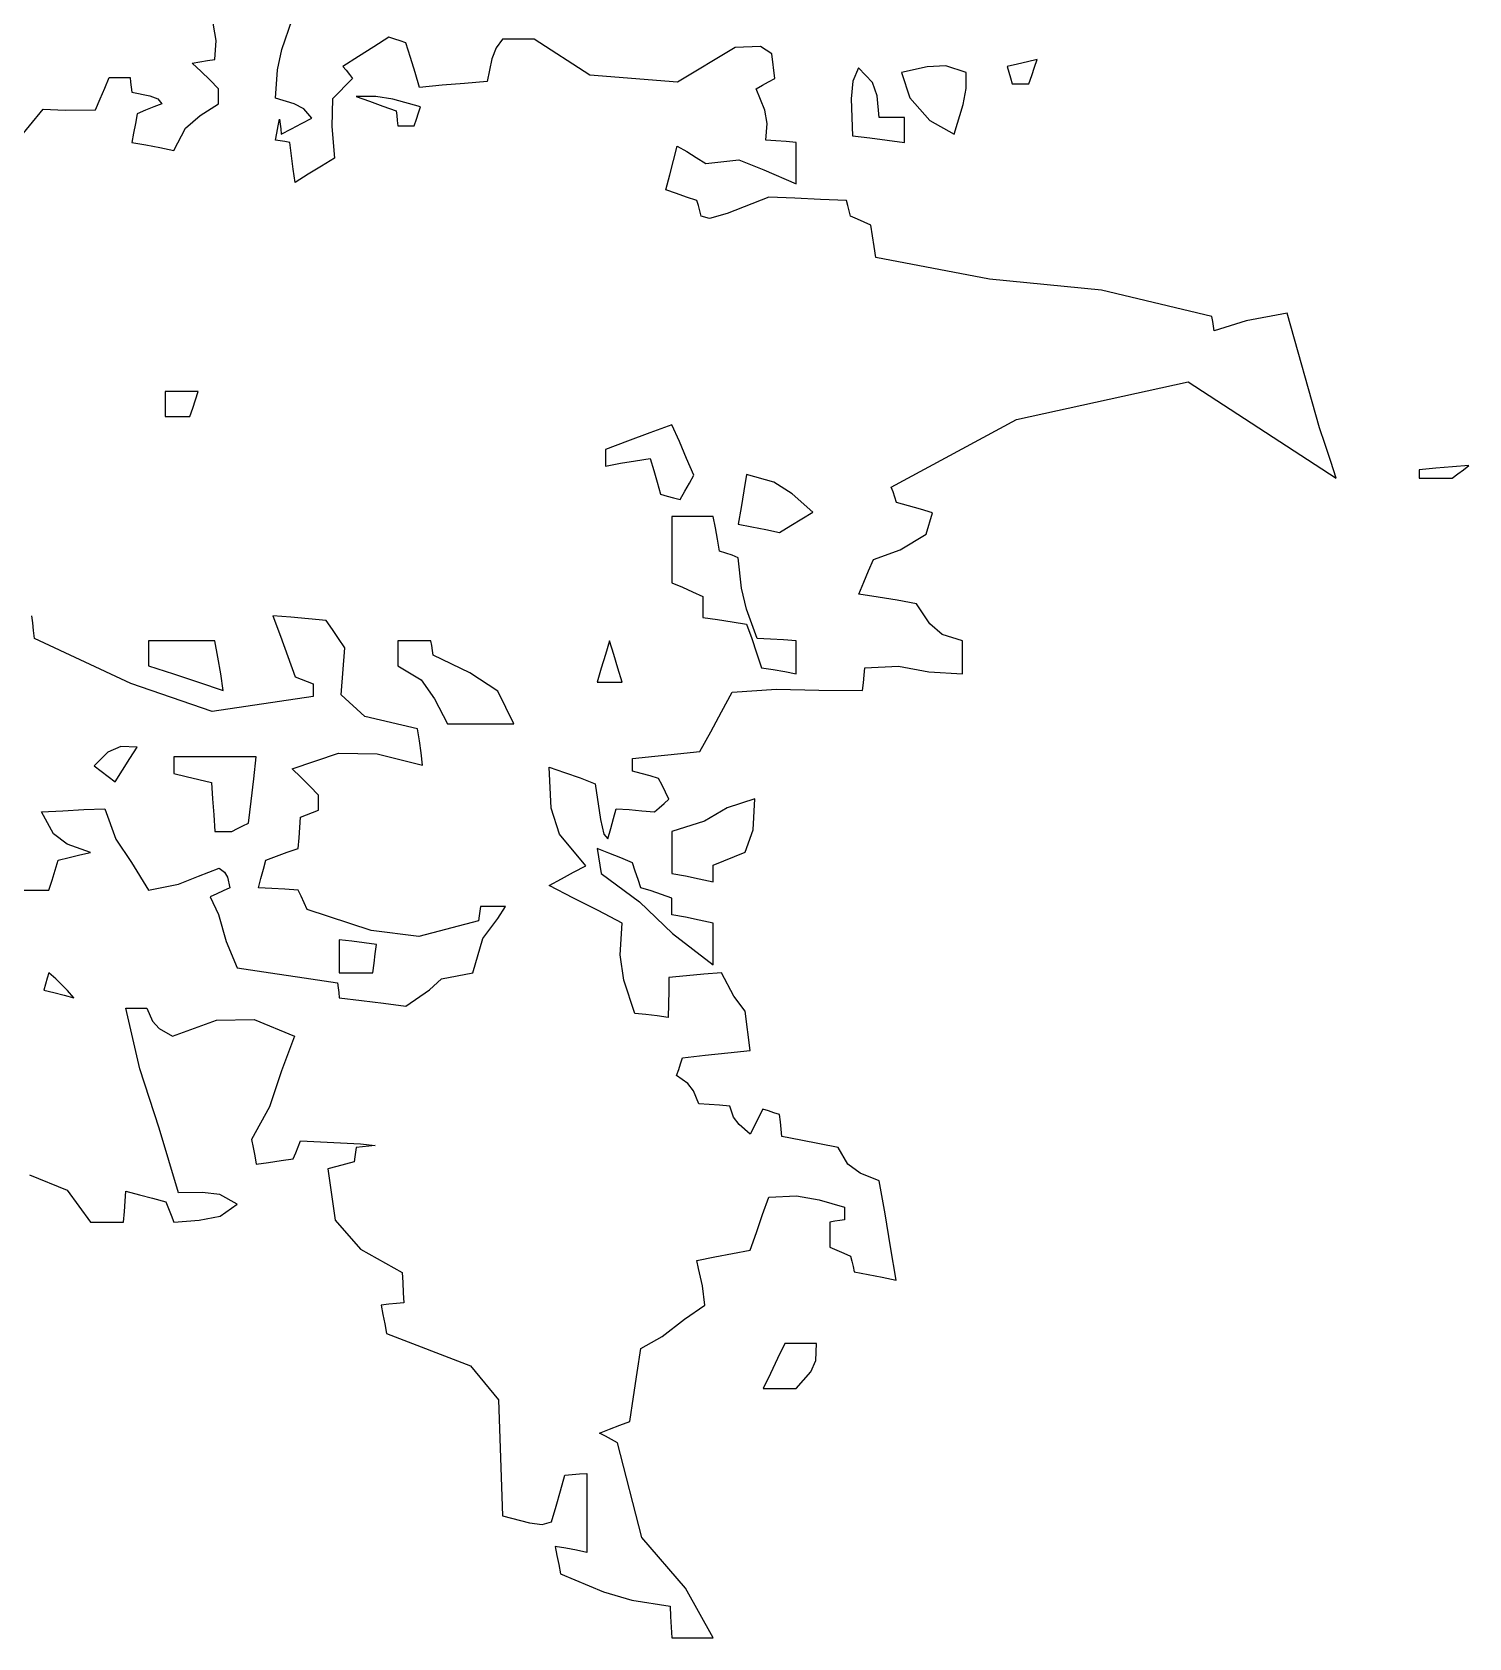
# Model space of a CAD drawing. Header units: millimetres. Extents: x 2622 to 2811, y 687 to 801.
# Drawn here: x 2748.033 to 2749.234, y 772.491 to 773.834 of the extents above; entities that cross this region are included whole.
import ezdxf

# ---------------------------------------------------------------- set-up
doc = ezdxf.new("R2010")
doc.units = ezdxf.units.MM
doc.layers.add('CHIOMA', color=94, linetype='Continuous')

msp = doc.modelspace()

# ---------------------------------------------------------------- linework, layer by layer
at = {"layer": 'CHIOMA', "linetype": 'Continuous'}
for p, q in [((2748.187, 773.8266), (2748.1835, 773.8477)), ((2748.2419, 773.8193), (2748.2505, 773.8444)), ((2748.3315, 773.8294), (2748.3188, 773.8214)), ((2748.3363, 773.8279), (2748.3315, 773.8294)), ((2748.186, 773.8109), (2748.187, 773.8266)), ((2748.2383, 773.8022), (2748.2419, 773.8193)), ((2748.3188, 773.8214), (2748.3059, 773.8133)), ((2748.3409, 773.8264), (2748.3363, 773.8279)), ((2748.3455, 773.8249), (2748.3409, 773.8264)), ((2748.3494, 773.8124), (2748.3455, 773.8249)), ((2748.421, 773.8206), (2748.4176, 773.8114)), ((2748.4265, 773.8279), (2748.421, 773.8206)), ((2748.4354, 773.8279), (2748.4265, 773.8279)), ((2748.4443, 773.8279), (2748.4354, 773.8279)), ((2748.453, 773.8279), (2748.4443, 773.8279)), ((2748.4994, 773.7978), (2748.453, 773.8279)), ((2748.621, 773.8209), (2748.5728, 773.792)), ((2748.6422, 773.8216), (2748.621, 773.8209)), ((2748.6517, 773.8155), (2748.6422, 773.8216)), ((2748.654, 773.7949), (2748.6517, 773.8155)), ((2748.167, 773.8079), (2748.1734, 773.8089)), ((2748.1744, 773.8009), (2748.167, 773.8079)), ((2748.1734, 773.8089), (2748.1798, 773.8099)), ((2748.1798, 773.8099), (2748.186, 773.8109)), ((2748.2365, 773.7784), (2748.2383, 773.8022)), ((2748.3059, 773.8133), (2748.293, 773.8049)), ((2748.293, 773.8049), (2748.2958, 773.8018)), ((2748.2958, 773.8018), (2748.2984, 773.7984)), ((2748.3533, 773.7999), (2748.3494, 773.8124)), ((2748.4176, 773.8114), (2748.4135, 773.7924)), ((2748.724, 773.8039), (2748.7194, 773.7928)), ((2748.7357, 773.7917), (2748.724, 773.8039)), ((2748.7814, 773.8047), (2748.76, 773.7999)), ((2748.7972, 773.8055), (2748.7814, 773.8047)), ((2748.814, 773.7999), (2748.7972, 773.8055)), ((2748.8569, 773.8069), (2748.8485, 773.8049)), ((2748.8485, 773.8049), (2748.8499, 773.8003)), ((2748.8653, 773.8089), (2748.8569, 773.8069)), ((2748.8735, 773.8109), (2748.8653, 773.8089)), ((2748.8689, 773.7974), (2748.8713, 773.8043)), ((2748.8713, 773.8043), (2748.8735, 773.8109)), ((2748.0938, 773.7869), (2748.0975, 773.7959)), ((2748.0975, 773.7959), (2748.1034, 773.7959)), ((2748.1034, 773.7959), (2748.1093, 773.7959)), ((2748.1093, 773.7959), (2748.115, 773.7959)), ((2748.115, 773.7959), (2748.1155, 773.7919)), ((2748.1155, 773.7919), (2748.116, 773.7878)), ((2748.1818, 773.7938), (2748.1744, 773.8009)), ((2748.189, 773.7864), (2748.1818, 773.7938)), ((2748.301, 773.7949), (2748.2842, 773.7781)), ((2748.2984, 773.7984), (2748.301, 773.7949)), ((2748.357, 773.7874), (2748.3533, 773.7999)), ((2748.3759, 773.7893), (2748.357, 773.7874)), ((2748.3948, 773.7909), (2748.3759, 773.7893)), ((2748.4135, 773.7924), (2748.3948, 773.7909)), ((2748.5728, 773.792), (2748.4994, 773.7978)), ((2748.6385, 773.7864), (2748.6438, 773.7894)), ((2748.6438, 773.7894), (2748.6489, 773.7923)), ((2748.6489, 773.7923), (2748.654, 773.7949)), ((2748.7194, 773.7928), (2748.7181, 773.778)), ((2748.7397, 773.7806), (2748.7357, 773.7917)), ((2748.76, 773.7999), (2748.7669, 773.7788)), ((2748.8142, 773.7867), (2748.814, 773.7999)), ((2748.8499, 773.8003), (2748.8513, 773.7954)), ((2748.8513, 773.7954), (2748.8525, 773.7904)), ((2748.8525, 773.7904), (2748.8573, 773.7904)), ((2748.8573, 773.7904), (2748.8619, 773.7904)), ((2748.8619, 773.7904), (2748.8665, 773.7904)), ((2748.8665, 773.7904), (2748.8689, 773.7974)), ((2748.086, 773.7689), (2748.0899, 773.7779)), ((2748.0899, 773.7779), (2748.0938, 773.7869)), ((2748.116, 773.7878), (2748.1165, 773.7834)), ((2748.1165, 773.7834), (2748.1317, 773.7804)), ((2748.1317, 773.7804), (2748.1382, 773.7779)), ((2748.1382, 773.7779), (2748.1415, 773.7739)), ((2748.189, 773.7824), (2748.189, 773.7864)), ((2748.189, 773.7783), (2748.189, 773.7824)), ((2748.189, 773.7739), (2748.189, 773.7783)), ((2748.2522, 773.7738), (2748.2365, 773.7784)), ((2748.2842, 773.7781), (2748.2837, 773.7549)), ((2748.304, 773.7799), (2748.3153, 773.7759)), ((2748.3206, 773.7799), (2748.304, 773.7799)), ((2748.3153, 773.7759), (2748.3264, 773.7719)), ((2748.3346, 773.7777), (2748.3206, 773.7799)), ((2748.358, 773.7714), (2748.3346, 773.7777)), ((2748.6457, 773.7685), (2748.6385, 773.7864)), ((2748.7181, 773.778), (2748.719, 773.7469)), ((2748.7415, 773.7624), (2748.7397, 773.7806)), ((2748.7669, 773.7788), (2748.7837, 773.7599)), ((2748.8117, 773.7733), (2748.8142, 773.7867)), ((2748.0195, 773.7414), (2748.0425, 773.7692)), ((2748.0425, 773.7692), (2748.0609, 773.7684)), ((2748.0609, 773.7684), (2748.086, 773.7689)), ((2748.121, 773.7654), (2748.1195, 773.7574)), ((2748.1279, 773.7684), (2748.121, 773.7654)), ((2748.1348, 773.7713), (2748.1279, 773.7684)), ((2748.1415, 773.7739), (2748.1348, 773.7713)), ((2748.1614, 773.7535), (2748.1737, 773.764)), ((2748.1737, 773.764), (2748.189, 773.7739)), ((2748.2602, 773.7695), (2748.2522, 773.7738)), ((2748.2585, 773.7574), (2748.267, 773.7619)), ((2748.267, 773.7619), (2748.2602, 773.7695)), ((2748.3264, 773.7719), (2748.3375, 773.7679)), ((2748.3375, 773.7679), (2748.338, 773.7639)), ((2748.338, 773.7639), (2748.3385, 773.7598)), ((2748.3544, 773.7609), (2748.3563, 773.7663)), ((2748.3563, 773.7663), (2748.358, 773.7714)), ((2748.6478, 773.7573), (2748.6457, 773.7685)), ((2748.7485, 773.7624), (2748.7415, 773.7624)), ((2748.7555, 773.7624), (2748.7485, 773.7624)), ((2748.7625, 773.7624), (2748.7555, 773.7624)), ((2748.7625, 773.7554), (2748.7625, 773.7624)), ((2748.804, 773.7484), (2748.8117, 773.7733)), ((2748.118, 773.7494), (2748.1165, 773.7414)), ((2748.1195, 773.7574), (2748.118, 773.7494)), ((2748.1515, 773.7349), (2748.1614, 773.7535)), ((2748.2365, 773.7434), (2748.2378, 773.7494)), ((2748.2378, 773.7494), (2748.2389, 773.7553)), ((2748.2389, 773.7553), (2748.24, 773.7609)), ((2748.24, 773.7609), (2748.2405, 773.7569)), ((2748.2405, 773.7569), (2748.241, 773.7528)), ((2748.241, 773.7528), (2748.2415, 773.7484)), ((2748.2415, 773.7484), (2748.25, 773.7529)), ((2748.25, 773.7529), (2748.2585, 773.7574)), ((2748.2837, 773.7549), (2748.286, 773.7284)), ((2748.3385, 773.7598), (2748.339, 773.7554)), ((2748.339, 773.7554), (2748.3435, 773.7554)), ((2748.3435, 773.7554), (2748.348, 773.7554)), ((2748.348, 773.7554), (2748.3525, 773.7554)), ((2748.3525, 773.7554), (2748.3544, 773.7609)), ((2748.6465, 773.7434), (2748.6478, 773.7573)), ((2748.7625, 773.7484), (2748.7625, 773.7554)), ((2748.7625, 773.7414), (2748.7625, 773.7484)), ((2748.7837, 773.7599), (2748.804, 773.7484)), ((2748.1165, 773.7414), (2748.1283, 773.7394)), ((2748.1283, 773.7394), (2748.1399, 773.7373)), ((2748.1399, 773.7373), (2748.1515, 773.7349)), ((2748.2405, 773.7429), (2748.2365, 773.7434)), ((2748.2445, 773.7423), (2748.2405, 773.7429)), ((2748.2485, 773.7414), (2748.2445, 773.7423)), ((2748.25, 773.7304), (2748.2485, 773.7414)), ((2748.5694, 773.7264), (2748.5725, 773.7384)), ((2748.5725, 773.7384), (2748.5805, 773.7338)), ((2748.655, 773.7429), (2748.6465, 773.7434)), ((2748.6635, 773.7423), (2748.655, 773.7429)), ((2748.672, 773.7414), (2748.6635, 773.7423)), ((2748.672, 773.7299), (2748.672, 773.7414)), ((2748.719, 773.7469), (2748.7335, 773.7453)), ((2748.7335, 773.7453), (2748.748, 773.7434)), ((2748.748, 773.7434), (2748.7625, 773.7414)), ((2748.2515, 773.7193), (2748.25, 773.7304)), ((2748.275, 773.7218), (2748.264, 773.7149)), ((2748.286, 773.7284), (2748.275, 773.7218)), ((2748.5663, 773.7143), (2748.5694, 773.7264)), ((2748.5805, 773.7338), (2748.5885, 773.7289)), ((2748.5885, 773.7289), (2748.5965, 773.7239)), ((2748.5965, 773.7239), (2748.6241, 773.7269)), ((2748.6241, 773.7269), (2748.6449, 773.7185)), ((2748.672, 773.7184), (2748.672, 773.7299)), ((2748.253, 773.7079), (2748.2515, 773.7193)), ((2748.264, 773.7149), (2748.253, 773.7079)), ((2748.563, 773.7019), (2748.5663, 773.7143)), ((2748.6449, 773.7185), (2748.672, 773.7069)), ((2748.672, 773.7069), (2748.672, 773.7184)), ((2748.5718, 773.6989), (2748.563, 773.7019)), ((2748.5804, 773.6959), (2748.5718, 773.6989)), ((2748.589, 773.6929), (2748.5804, 773.6959)), ((2748.649, 773.6959), (2748.6142, 773.682)), ((2748.6708, 773.6949), (2748.649, 773.6959)), ((2748.6924, 773.6939), (2748.6708, 773.6949)), ((2748.5903, 773.6888), (2748.589, 773.6929)), ((2748.5914, 773.6844), (2748.5903, 773.6888)), ((2748.5925, 773.6799), (2748.5914, 773.6844)), ((2748.6142, 773.682), (2748.5995, 773.6778)), ((2748.714, 773.6929), (2748.6924, 773.6939)), ((2748.7153, 773.6888), (2748.714, 773.6929)), ((2748.7164, 773.6844), (2748.7153, 773.6888)), ((2748.7175, 773.6799), (2748.7164, 773.6844)), ((2748.5995, 773.6778), (2748.5925, 773.6799)), ((2748.7233, 773.6774), (2748.7175, 773.6799)), ((2748.7289, 773.6749), (2748.7233, 773.6774)), ((2748.7345, 773.6724), (2748.7289, 773.6749)), ((2748.7359, 773.6634), (2748.7345, 773.6724)), ((2748.7373, 773.6544), (2748.7359, 773.6634)), ((2748.7385, 773.6454), (2748.7373, 773.6544)), ((2748.8336, 773.6273), (2748.7385, 773.6454)), ((2748.9273, 773.618), (2748.8336, 773.6273)), ((2749.0195, 773.5959), (2748.9273, 773.618)), ((2749.0203, 773.5919), (2749.0195, 773.5959)), ((2749.0209, 773.5879), (2749.0203, 773.5919)), ((2749.0215, 773.5839), (2749.0209, 773.5879)), ((2749.0483, 773.5924), (2749.0215, 773.5839)), ((2749.0826, 773.5988), (2749.0483, 773.5924)), ((2749.1095, 773.5029), (2749.0826, 773.5988)), ((2748.1445, 773.5334), (2748.1445, 773.5264)), ((2748.1538, 773.5334), (2748.1445, 773.5334)), ((2748.1629, 773.5334), (2748.1538, 773.5334)), ((2748.172, 773.5334), (2748.1629, 773.5334)), ((2748.1698, 773.5264), (2748.172, 773.5334)), ((2748.8561, 773.5098), (2748.9998, 773.5415)), ((2748.9998, 773.5415), (2749.1235, 773.4609)), ((2748.1445, 773.5264), (2748.1445, 773.5194)), ((2748.1674, 773.5194), (2748.1698, 773.5264)), ((2748.1445, 773.5194), (2748.1445, 773.5124)), ((2748.1445, 773.5124), (2748.1514, 773.5124)), ((2748.1514, 773.5124), (2748.1583, 773.5124)), ((2748.1583, 773.5124), (2748.165, 773.5124)), ((2748.165, 773.5124), (2748.1674, 773.5194)), ((2748.7515, 773.4534), (2748.8561, 773.5098)), ((2748.5495, 773.4988), (2748.531, 773.4919)), ((2748.568, 773.5054), (2748.5495, 773.4988)), ((2748.5743, 773.4914), (2748.568, 773.5054)), ((2749.1143, 773.4889), (2749.1095, 773.5029)), ((2748.531, 773.4919), (2748.5125, 773.4849)), ((2748.5125, 773.4849), (2748.5125, 773.4804)), ((2748.5125, 773.4804), (2748.5125, 773.4758)), ((2748.5804, 773.4774), (2748.5743, 773.4914)), ((2749.1189, 773.4749), (2749.1143, 773.4889)), ((2748.5125, 773.4758), (2748.5125, 773.4709)), ((2748.5125, 773.4709), (2748.525, 773.4733)), ((2748.525, 773.4733), (2748.5375, 773.4754)), ((2748.5375, 773.4754), (2748.55, 773.4774)), ((2748.55, 773.4774), (2748.5529, 773.4674)), ((2748.5529, 773.4674), (2748.5558, 773.4574)), ((2748.5865, 773.4634), (2748.5804, 773.4774)), ((2749.1235, 773.4609), (2749.1189, 773.4749)), ((2749.2069, 773.4693), (2749.193, 773.4679)), ((2749.193, 773.4679), (2749.193, 773.4658)), ((2749.2208, 773.4704), (2749.2069, 773.4693)), ((2749.2345, 773.4714), (2749.2208, 773.4704)), ((2749.2253, 773.4644), (2749.2299, 773.4679)), ((2749.2299, 773.4679), (2749.2345, 773.4714)), ((2748.5558, 773.4574), (2748.5585, 773.4474)), ((2748.5789, 773.4499), (2748.5828, 773.4568)), ((2748.5828, 773.4568), (2748.5865, 773.4634)), ((2748.6305, 773.4639), (2748.6283, 773.4503)), ((2748.6533, 773.4575), (2748.6305, 773.4639)), ((2748.6685, 773.4478), (2748.6533, 773.4575)), ((2748.753, 773.4493), (2748.7515, 773.4534)), ((2749.193, 773.4658), (2749.193, 773.4634)), ((2749.193, 773.4634), (2749.193, 773.4609)), ((2749.193, 773.4609), (2749.2023, 773.4609)), ((2749.2023, 773.4609), (2749.2114, 773.4609)), ((2749.2114, 773.4609), (2749.2205, 773.4609)), ((2749.2205, 773.4609), (2749.2253, 773.4644)), ((2748.5585, 773.4474), (2748.564, 773.4459)), ((2748.564, 773.4459), (2748.5695, 773.4444)), ((2748.5695, 773.4444), (2748.575, 773.4429)), ((2748.575, 773.4429), (2748.5789, 773.4499)), ((2748.6283, 773.4503), (2748.6259, 773.4364)), ((2748.686, 773.4324), (2748.6685, 773.4478)), ((2748.7545, 773.4449), (2748.753, 773.4493)), ((2748.756, 773.4404), (2748.7545, 773.4449)), ((2748.766, 773.4378), (2748.756, 773.4404)), ((2748.568, 773.4289), (2748.568, 773.4104)), ((2748.5795, 773.4289), (2748.568, 773.4289)), ((2748.591, 773.4289), (2748.5795, 773.4289)), ((2748.6025, 773.4289), (2748.591, 773.4289)), ((2748.6044, 773.4194), (2748.6025, 773.4289)), ((2748.6259, 773.4364), (2748.6235, 773.4224)), ((2748.6674, 773.4213), (2748.6768, 773.4269)), ((2748.6768, 773.4269), (2748.686, 773.4324)), ((2748.776, 773.4349), (2748.766, 773.4378)), ((2748.786, 773.4319), (2748.776, 773.4349)), ((2748.7806, 773.4141), (2748.786, 773.4319)), ((2748.6063, 773.4098), (2748.6044, 773.4194)), ((2748.6235, 773.4224), (2748.635, 773.4203)), ((2748.635, 773.4203), (2748.6465, 773.4179)), ((2748.6465, 773.4179), (2748.658, 773.4154)), ((2748.658, 773.4154), (2748.6674, 773.4213)), ((2748.7588, 773.401), (2748.7806, 773.4141)), ((2748.568, 773.4104), (2748.568, 773.3919)), ((2748.608, 773.3999), (2748.6063, 773.4098)), ((2748.6133, 773.3983), (2748.608, 773.3999)), ((2748.7365, 773.3929), (2748.7588, 773.401)), ((2748.568, 773.3919), (2748.568, 773.3734)), ((2748.6184, 773.3964), (2748.6133, 773.3983)), ((2748.6235, 773.3944), (2748.6184, 773.3964)), ((2748.6264, 773.3689), (2748.6235, 773.3944)), ((2748.7325, 773.3834), (2748.7365, 773.3929)), ((2748.568, 773.3734), (2748.5768, 773.3698)), ((2748.7245, 773.3639), (2748.7285, 773.3738)), ((2748.7285, 773.3738), (2748.7325, 773.3834)), ((2748.5768, 773.3698), (2748.5854, 773.3659)), ((2748.5854, 773.3659), (2748.594, 773.3619)), ((2748.594, 773.3619), (2748.594, 773.3563)), ((2748.6305, 773.3514), (2748.6264, 773.3689)), ((2748.7405, 773.3614), (2748.7245, 773.3639)), ((2748.7565, 773.3588), (2748.7405, 773.3614)), ((2748.7725, 773.3559), (2748.7565, 773.3588)), ((2748.0338, 773.3398), (2748.033, 773.3459)), ((2748.2345, 773.3459), (2748.2408, 773.3289)), ((2748.2494, 773.3448), (2748.2345, 773.3459)), ((2748.594, 773.3563), (2748.594, 773.3504)), ((2748.594, 773.3504), (2748.594, 773.3444)), ((2748.6395, 773.3269), (2748.6305, 773.3514)), ((2748.7838, 773.3392), (2748.7725, 773.3559)), ((2748.0344, 773.3334), (2748.0338, 773.3398)), ((2748.035, 773.3269), (2748.0344, 773.3334)), ((2748.2643, 773.3434), (2748.2494, 773.3448)), ((2748.279, 773.3419), (2748.2643, 773.3434)), ((2748.2843, 773.3344), (2748.279, 773.3419)), ((2748.2894, 773.3268), (2748.2843, 773.3344)), ((2748.594, 773.3444), (2748.6063, 773.3428)), ((2748.6063, 773.3428), (2748.6184, 773.3409)), ((2748.6184, 773.3409), (2748.6305, 773.3389)), ((2748.6305, 773.3389), (2748.6348, 773.3269)), ((2748.794, 773.3303), (2748.7838, 773.3392)), ((2748.1158, 773.2892), (2748.035, 773.3269)), ((2748.1305, 773.3249), (2748.1305, 773.3179)), ((2748.149, 773.3249), (2748.1305, 773.3249)), ((2748.1675, 773.3249), (2748.149, 773.3249)), ((2748.186, 773.3249), (2748.1675, 773.3249)), ((2748.1884, 773.3113), (2748.186, 773.3249)), ((2748.2408, 773.3289), (2748.2469, 773.3119)), ((2748.2945, 773.3189), (2748.2894, 773.3268)), ((2748.2916, 773.2797), (2748.2945, 773.3189)), ((2748.339, 773.3249), (2748.339, 773.3179)), ((2748.3483, 773.3249), (2748.339, 773.3249)), ((2748.3574, 773.3249), (2748.3483, 773.3249)), ((2748.3665, 773.3249), (2748.3574, 773.3249)), ((2748.3673, 773.3209), (2748.3665, 773.3249)), ((2748.3679, 773.3169), (2748.3673, 773.3209)), ((2748.516, 773.3249), (2748.5125, 773.3134)), ((2748.5195, 773.3134), (2748.516, 773.3249)), ((2748.6348, 773.3269), (2748.6389, 773.3148)), ((2748.6504, 773.3264), (2748.6395, 773.3269)), ((2748.6613, 773.3258), (2748.6504, 773.3264)), ((2748.672, 773.3249), (2748.6613, 773.3258)), ((2748.672, 773.3159), (2748.672, 773.3249)), ((2748.811, 773.3249), (2748.794, 773.3303)), ((2748.811, 773.3159), (2748.811, 773.3249)), ((2748.1305, 773.3179), (2748.1305, 773.3109)), ((2748.1305, 773.3109), (2748.1305, 773.3039)), ((2748.1908, 773.2974), (2748.1884, 773.3113)), ((2748.2469, 773.3119), (2748.253, 773.2949)), ((2748.339, 773.3179), (2748.339, 773.3109)), ((2748.339, 773.3109), (2748.339, 773.3039)), ((2748.3685, 773.3129), (2748.3679, 773.3169)), ((2748.3992, 773.2981), (2748.3685, 773.3129)), ((2748.5125, 773.3134), (2748.509, 773.3019)), ((2748.523, 773.3019), (2748.5195, 773.3134)), ((2748.6389, 773.3148), (2748.643, 773.3024)), ((2748.672, 773.3068), (2748.672, 773.3159)), ((2748.672, 773.2974), (2748.672, 773.3068)), ((2748.811, 773.3068), (2748.811, 773.3159)), ((2748.811, 773.2974), (2748.811, 773.3068)), ((2748.1305, 773.3039), (2748.1514, 773.2973)), ((2748.1514, 773.2973), (2748.1723, 773.2904)), ((2748.193, 773.2834), (2748.1908, 773.2974)), ((2748.253, 773.2949), (2748.258, 773.2929)), ((2748.258, 773.2929), (2748.263, 773.2909)), ((2748.339, 773.3039), (2748.3584, 773.2923)), ((2748.3584, 773.2923), (2748.3697, 773.2763)), ((2748.4226, 773.2829), (2748.3992, 773.2981)), ((2748.509, 773.3019), (2748.5055, 773.2904)), ((2748.5265, 773.2904), (2748.523, 773.3019)), ((2748.643, 773.3024), (2748.6528, 773.3009)), ((2748.6528, 773.3009), (2748.6624, 773.2993)), ((2748.6624, 773.2993), (2748.672, 773.2974)), ((2748.7283, 773.2899), (2748.7289, 773.2963)), ((2748.7289, 773.2963), (2748.7295, 773.3024)), ((2748.7295, 773.3024), (2748.7575, 773.3038)), ((2748.7575, 773.3038), (2748.7829, 773.299)), ((2748.7829, 773.299), (2748.811, 773.2974)), ((2748.1838, 773.2658), (2748.1158, 773.2892)), ((2748.1723, 773.2904), (2748.193, 773.2834)), ((2748.268, 773.2784), (2748.1838, 773.2658)), ((2748.263, 773.2909), (2748.268, 773.2889)), ((2748.268, 773.2889), (2748.268, 773.2854)), ((2748.268, 773.2854), (2748.268, 773.2819)), ((2748.268, 773.2819), (2748.268, 773.2784)), ((2748.3113, 773.2616), (2748.2916, 773.2797)), ((2748.436, 773.2554), (2748.4226, 773.2829)), ((2748.5055, 773.2904), (2748.5125, 773.2904)), ((2748.5125, 773.2904), (2748.5195, 773.2904)), ((2748.5195, 773.2904), (2748.5265, 773.2904)), ((2748.6095, 773.2654), (2748.6185, 773.2819)), ((2748.6185, 773.2819), (2748.6556, 773.2844)), ((2748.6556, 773.2844), (2748.691, 773.2836)), ((2748.691, 773.2836), (2748.7275, 773.2834)), ((2748.7275, 773.2834), (2748.7283, 773.2899)), ((2748.3697, 773.2763), (2748.3805, 773.2554)), ((2748.6005, 773.2489), (2748.6095, 773.2654)), ((2748.3555, 773.2514), (2748.3113, 773.2616)), ((2748.3569, 773.2414), (2748.3555, 773.2514)), ((2748.3805, 773.2554), (2748.399, 773.2554)), ((2748.399, 773.2554), (2748.4175, 773.2554)), ((2748.4175, 773.2554), (2748.436, 773.2554)), ((2748.3583, 773.2313), (2748.3569, 773.2414)), ((2748.5915, 773.2324), (2748.6005, 773.2489)), ((2748.0964, 773.2318), (2748.085, 773.2204)), ((2748.1072, 773.2365), (2748.0964, 773.2318)), ((2748.121, 773.2359), (2748.1072, 773.2365)), ((2748.1088, 773.2168), (2748.1149, 773.2264)), ((2748.1149, 773.2264), (2748.121, 773.2359)), ((2748.1745, 773.2279), (2748.1515, 773.2279)), ((2748.1515, 773.2279), (2748.1515, 773.2234)), ((2748.1975, 773.2279), (2748.1745, 773.2279)), ((2748.2205, 773.2279), (2748.1975, 773.2279)), ((2748.2184, 773.2094), (2748.2205, 773.2279)), ((2748.2505, 773.2179), (2748.2892, 773.231)), ((2748.2892, 773.231), (2748.3217, 773.2305)), ((2748.3217, 773.2305), (2748.3595, 773.2209)), ((2748.3595, 773.2209), (2748.3583, 773.2313)), ((2748.535, 773.2264), (2748.5539, 773.2284)), ((2748.535, 773.2229), (2748.535, 773.2264)), ((2748.5539, 773.2284), (2748.5728, 773.2304)), ((2748.5728, 773.2304), (2748.5915, 773.2324)), ((2748.085, 773.2204), (2748.0909, 773.2159)), ((2748.0909, 773.2159), (2748.0968, 773.2114)), ((2748.0968, 773.2114), (2748.1025, 773.2069)), ((2748.1025, 773.2069), (2748.1088, 773.2168)), ((2748.1515, 773.2234), (2748.1515, 773.2188)), ((2748.1515, 773.2188), (2748.1515, 773.2139)), ((2748.1515, 773.2139), (2748.162, 773.2114)), ((2748.162, 773.2114), (2748.1725, 773.2089)), ((2748.2579, 773.2108), (2748.2505, 773.2179)), ((2748.4655, 773.2194), (2748.4784, 773.2149)), ((2748.4672, 773.185), (2748.4655, 773.2194)), ((2748.4784, 773.2149), (2748.4913, 773.2103)), ((2748.535, 773.2194), (2748.535, 773.2229)), ((2748.535, 773.2159), (2748.535, 773.2194)), ((2748.5424, 773.2139), (2748.535, 773.2159)), ((2748.5498, 773.2119), (2748.5424, 773.2139)), ((2748.557, 773.2099), (2748.5498, 773.2119)), ((2748.1725, 773.2089), (2748.183, 773.2064)), ((2748.183, 773.2064), (2748.184, 773.1929)), ((2748.2163, 773.1909), (2748.2184, 773.2094)), ((2748.2653, 773.2034), (2748.2579, 773.2108)), ((2748.2725, 773.1959), (2748.2653, 773.2034)), ((2748.4913, 773.2103), (2748.504, 773.2054)), ((2748.504, 773.2054), (2748.5083, 773.1754)), ((2748.5599, 773.2043), (2748.557, 773.2099)), ((2748.5628, 773.1984), (2748.5599, 773.2043)), ((2748.5655, 773.1924), (2748.5628, 773.1984)), ((2748.0764, 773.1838), (2748.094, 773.1844)), ((2748.094, 773.1844), (2748.1032, 773.159)), ((2748.184, 773.1929), (2748.185, 773.1793)), ((2748.214, 773.1724), (2748.2163, 773.1909)), ((2748.2725, 773.1919), (2748.2725, 773.1959)), ((2748.2725, 773.1878), (2748.2725, 773.1919)), ((2748.2725, 773.1834), (2748.2725, 773.1878)), ((2748.4742, 773.1633), (2748.4672, 773.185)), ((2748.5193, 773.1763), (2748.5215, 773.1844)), ((2748.5215, 773.1844), (2748.5323, 773.1838)), ((2748.5535, 773.1819), (2748.5575, 773.1854)), ((2748.5575, 773.1854), (2748.5615, 773.1889)), ((2748.5615, 773.1889), (2748.5655, 773.1924)), ((2748.6143, 773.1854), (2748.5954, 773.1742)), ((2748.6375, 773.1929), (2748.6143, 773.1854)), ((2748.6359, 773.167), (2748.6375, 773.1929)), ((2748.041, 773.1819), (2748.0588, 773.1829)), ((2748.051, 773.1636), (2748.041, 773.1819)), ((2748.0588, 773.1829), (2748.0764, 773.1838)), ((2748.185, 773.1793), (2748.186, 773.1654)), ((2748.2094, 773.1703), (2748.214, 773.1724)), ((2748.2569, 773.1689), (2748.2575, 773.1774)), ((2748.2575, 773.1774), (2748.2625, 773.1794)), ((2748.2625, 773.1794), (2748.2675, 773.1814)), ((2748.2675, 773.1814), (2748.2725, 773.1834)), ((2748.5083, 773.1754), (2748.5111, 773.1634)), ((2748.5169, 773.1679), (2748.5193, 773.1763)), ((2748.5323, 773.1838), (2748.5429, 773.1829)), ((2748.5429, 773.1829), (2748.5535, 773.1819)), ((2748.5954, 773.1742), (2748.568, 773.1654)), ((2748.0625, 773.1548), (2748.051, 773.1636)), ((2748.1032, 773.159), (2748.1162, 773.1395)), ((2748.186, 773.1654), (2748.1908, 773.1654)), ((2748.1908, 773.1654), (2748.1954, 773.1654)), ((2748.1954, 773.1654), (2748.2, 773.1654)), ((2748.2, 773.1654), (2748.2048, 773.1679)), ((2748.2048, 773.1679), (2748.2094, 773.1703)), ((2748.2555, 773.1514), (2748.2563, 773.1603)), ((2748.2563, 773.1603), (2748.2569, 773.1689)), ((2748.496, 773.1369), (2748.4742, 773.1633)), ((2748.5111, 773.1634), (2748.5145, 773.1594)), ((2748.5145, 773.1594), (2748.5169, 773.1679)), ((2748.568, 773.1654), (2748.568, 773.1539)), ((2748.6293, 773.1483), (2748.6359, 773.167)), ((2748.055, 773.1414), (2748.064, 773.1438)), ((2748.082, 773.1479), (2748.0625, 773.1548)), ((2748.064, 773.1438), (2748.073, 773.1459)), ((2748.073, 773.1459), (2748.082, 773.1479)), ((2748.2285, 773.1414), (2748.2375, 773.1449)), ((2748.2375, 773.1449), (2748.2465, 773.1483)), ((2748.2465, 773.1483), (2748.2555, 773.1514)), ((2748.5055, 773.1514), (2748.5068, 773.1444)), ((2748.5154, 773.1474), (2748.5055, 773.1514)), ((2748.5068, 773.1444), (2748.5079, 773.1374)), ((2748.5253, 773.1434), (2748.5154, 773.1474)), ((2748.568, 773.1539), (2748.568, 773.1423)), ((2748.6025, 773.1374), (2748.6293, 773.1483)), ((2748.0498, 773.1249), (2748.0524, 773.1333)), ((2748.0524, 773.1333), (2748.055, 773.1414)), ((2748.1162, 773.1395), (2748.1305, 773.1164)), ((2748.1722, 773.1282), (2748.1895, 773.1349)), ((2748.1895, 773.1349), (2748.1941, 773.1316)), ((2748.1941, 773.1316), (2748.1965, 773.1273)), ((2748.2245, 773.1263), (2748.2265, 773.1339)), ((2748.2265, 773.1339), (2748.2285, 773.1414)), ((2748.4758, 773.1259), (2748.4859, 773.1314)), ((2748.4859, 773.1314), (2748.496, 773.1369)), ((2748.5079, 773.1374), (2748.509, 773.1304)), ((2748.509, 773.1304), (2748.5411, 773.1067)), ((2748.535, 773.1394), (2748.5253, 773.1434)), ((2748.5374, 773.1324), (2748.535, 773.1394)), ((2748.5398, 773.1254), (2748.5374, 773.1324)), ((2748.568, 773.1423), (2748.568, 773.1304)), ((2748.568, 773.1304), (2748.5795, 773.1283)), ((2748.6025, 773.1329), (2748.6025, 773.1374)), ((2748.6025, 773.1283), (2748.6025, 773.1329)), ((2748.047, 773.1164), (2748.0498, 773.1249)), ((2748.1305, 773.1164), (2748.1554, 773.1214)), ((2748.1554, 773.1214), (2748.1722, 773.1282)), ((2748.1985, 773.1184), (2748.193, 773.1159)), ((2748.1965, 773.1273), (2748.1985, 773.1184)), ((2748.2225, 773.1184), (2748.2245, 773.1263)), ((2748.2335, 773.1179), (2748.2225, 773.1184)), ((2748.2445, 773.1173), (2748.2335, 773.1179)), ((2748.2555, 773.1164), (2748.2445, 773.1173)), ((2748.4655, 773.1204), (2748.4758, 773.1259)), ((2748.4859, 773.1099), (2748.4655, 773.1204)), ((2748.542, 773.1184), (2748.5398, 773.1254)), ((2748.5508, 773.1158), (2748.542, 773.1184)), ((2748.5795, 773.1283), (2748.591, 773.1259)), ((2748.591, 773.1259), (2748.6025, 773.1234)), ((2748.6025, 773.1234), (2748.6025, 773.1283)), ((2748.0194, 773.1164), (2748.0333, 773.1164)), ((2748.0333, 773.1164), (2748.047, 773.1164)), ((2748.1875, 773.1134), (2748.182, 773.1109)), ((2748.182, 773.1109), (2748.1889, 773.096)), ((2748.193, 773.1159), (2748.1875, 773.1134)), ((2748.258, 773.1113), (2748.2555, 773.1164)), ((2748.2605, 773.1059), (2748.258, 773.1113)), ((2748.263, 773.1004), (2748.2605, 773.1059)), ((2748.5063, 773.0994), (2748.4859, 773.1099)), ((2748.5411, 773.1067), (2748.5687, 773.0803)), ((2748.5594, 773.1129), (2748.5508, 773.1158)), ((2748.568, 773.1099), (2748.5594, 773.1129)), ((2748.568, 773.1054), (2748.568, 773.1099)), ((2748.568, 773.1008), (2748.568, 773.1054)), ((2748.1889, 773.096), (2748.1955, 773.0736)), ((2748.3165, 773.0827), (2748.263, 773.1004)), ((2748.4065, 773.0909), (2748.3566, 773.0776)), ((2748.407, 773.0949), (2748.4065, 773.0909)), ((2748.4075, 773.0989), (2748.407, 773.0949)), ((2748.408, 773.1029), (2748.4075, 773.0989)), ((2748.415, 773.1029), (2748.408, 773.1029)), ((2748.4099, 773.0761), (2748.4225, 773.0928)), ((2748.422, 773.1029), (2748.415, 773.1029)), ((2748.429, 773.1029), (2748.422, 773.1029)), ((2748.4225, 773.0928), (2748.429, 773.1029)), ((2748.5265, 773.0889), (2748.5063, 773.0994)), ((2748.568, 773.0959), (2748.568, 773.1008)), ((2748.5795, 773.0938), (2748.568, 773.0959)), ((2748.591, 773.0914), (2748.5795, 773.0938)), ((2748.6025, 773.0889), (2748.591, 773.0914)), ((2748.3566, 773.0776), (2748.3165, 773.0827)), ((2748.5248, 773.0625), (2748.5265, 773.0889)), ((2748.5687, 773.0803), (2748.6025, 773.0539)), ((2748.6025, 773.0774), (2748.6025, 773.0889)), ((2748.6025, 773.0658), (2748.6025, 773.0774)), ((2748.1955, 773.0736), (2748.2045, 773.0514)), ((2748.3004, 773.0738), (2748.29, 773.0749)), ((2748.29, 773.0749), (2748.29, 773.0659)), ((2748.29, 773.0659), (2748.29, 773.0568)), ((2748.3108, 773.0724), (2748.3004, 773.0738)), ((2748.321, 773.0709), (2748.3108, 773.0724)), ((2748.319, 773.0554), (2748.32, 773.0633)), ((2748.32, 773.0633), (2748.321, 773.0709)), ((2748.4015, 773.0474), (2748.4099, 773.0761)), ((2748.6025, 773.0539), (2748.6025, 773.0658)), ((2748.2045, 773.0514), (2748.2325, 773.0474)), ((2748.29, 773.0568), (2748.29, 773.0474)), ((2748.318, 773.0474), (2748.319, 773.0554)), ((2748.5279, 773.0411), (2748.5248, 773.0625)), ((2748.0444, 773.0379), (2748.043, 773.0329)), ((2748.0458, 773.0428), (2748.0444, 773.0379)), ((2748.047, 773.0474), (2748.0458, 773.0428)), ((2748.0531, 773.0423), (2748.047, 773.0474)), ((2748.0628, 773.0325), (2748.0531, 773.0423)), ((2748.2325, 773.0474), (2748.2605, 773.0433)), ((2748.2605, 773.0433), (2748.2885, 773.0389)), ((2748.2885, 773.0389), (2748.289, 773.0349)), ((2748.29, 773.0474), (2748.2994, 773.0474)), ((2748.2994, 773.0474), (2748.3088, 773.0474)), ((2748.3088, 773.0474), (2748.318, 773.0474)), ((2748.3654, 773.0332), (2748.3755, 773.0423)), ((2748.3755, 773.0423), (2748.4015, 773.0474)), ((2748.537, 773.0134), (2748.5279, 773.0411)), ((2748.5655, 773.0434), (2748.5654, 773.0324)), ((2748.5803, 773.0449), (2748.5655, 773.0434)), ((2748.5949, 773.0463), (2748.5803, 773.0449)), ((2748.6095, 773.0474), (2748.5949, 773.0463)), ((2748.6199, 773.0279), (2748.6095, 773.0474)), ((2748.043, 773.0329), (2748.0514, 773.0309)), ((2748.0514, 773.0309), (2748.0598, 773.0288)), ((2748.0598, 773.0288), (2748.068, 773.0264)), ((2748.068, 773.0264), (2748.0628, 773.0325)), ((2748.289, 773.0349), (2748.2895, 773.0308)), ((2748.2895, 773.0308), (2748.29, 773.0264)), ((2748.29, 773.0264), (2748.3085, 773.0243)), ((2748.3085, 773.0243), (2748.327, 773.0219)), ((2748.3455, 773.0194), (2748.3654, 773.0332)), ((2748.5654, 773.0324), (2748.5653, 773.0213)), ((2748.6293, 773.0153), (2748.6199, 773.0279)), ((2748.1115, 773.0179), (2748.1174, 773.0179)), ((2748.1232, 772.9671), (2748.1115, 773.0179)), ((2748.1174, 773.0179), (2748.1233, 773.0179)), ((2748.1233, 773.0179), (2748.129, 773.0179)), ((2748.129, 773.0179), (2748.1337, 773.007)), ((2748.327, 773.0219), (2748.3455, 773.0194)), ((2748.5464, 773.0124), (2748.537, 773.0134)), ((2748.5558, 773.0113), (2748.5464, 773.0124)), ((2748.565, 773.0099), (2748.5558, 773.0113)), ((2748.5653, 773.0213), (2748.565, 773.0099)), ((2748.6335, 772.9824), (2748.6293, 773.0153)), ((2748.1337, 773.007), (2748.1393, 773.0009)), ((2748.1393, 773.0009), (2748.1505, 772.9944)), ((2748.1505, 772.9944), (2748.1873, 773.0078)), ((2748.1873, 773.0078), (2748.2189, 773.0083)), ((2748.2189, 773.0083), (2748.2525, 772.9944)), ((2748.2525, 772.9944), (2748.2417, 772.9655)), ((2748.5738, 772.9664), (2748.5754, 772.9714)), ((2748.5754, 772.9714), (2748.577, 772.9764)), ((2748.577, 772.9764), (2748.5959, 772.9784)), ((2748.5959, 772.9784), (2748.6148, 772.9804)), ((2748.6148, 772.9804), (2748.6335, 772.9824)), ((2748.1394, 772.9176), (2748.1232, 772.9671)), ((2748.2417, 772.9655), (2748.2316, 772.9354)), ((2748.572, 772.9614), (2748.5738, 772.9664)), ((2748.5813, 772.9549), (2748.572, 772.9614)), ((2748.5861, 772.9488), (2748.5813, 772.9549)), ((2748.5905, 772.9379), (2748.5861, 772.9488)), ((2748.2316, 772.9354), (2748.2165, 772.9079)), ((2748.5993, 772.9374), (2748.5905, 772.9379)), ((2748.6079, 772.9368), (2748.5993, 772.9374)), ((2748.6165, 772.9359), (2748.6079, 772.9368)), ((2748.6197, 772.9267), (2748.6165, 772.9359)), ((2748.644, 772.9334), (2748.6405, 772.9264)), ((2748.6488, 772.9319), (2748.644, 772.9334)), ((2748.6534, 772.9304), (2748.6488, 772.9319)), ((2748.658, 772.9289), (2748.6534, 772.9304)), ((2748.1555, 772.8634), (2748.1394, 772.9176)), ((2748.6242, 772.9206), (2748.6197, 772.9267)), ((2748.6335, 772.9124), (2748.6242, 772.9206)), ((2748.637, 772.9194), (2748.6335, 772.9124)), ((2748.6405, 772.9264), (2748.637, 772.9194)), ((2748.6588, 772.9229), (2748.658, 772.9289)), ((2748.6594, 772.9168), (2748.6588, 772.9229)), ((2748.66, 772.9104), (2748.6594, 772.9168)), ((2748.2165, 772.9079), (2748.2179, 772.9013)), ((2748.2555, 772.9019), (2748.2575, 772.9069)), ((2748.2575, 772.9069), (2748.3078, 772.9044)), ((2748.3199, 772.9029), (2748.304, 772.9014)), ((2748.3078, 772.9044), (2748.3199, 772.9029)), ((2748.6758, 772.9074), (2748.66, 772.9104)), ((2748.6914, 772.9044), (2748.6758, 772.9074)), ((2748.707, 772.9014), (2748.6914, 772.9044)), ((2748.2179, 772.9013), (2748.2193, 772.8944)), ((2748.2193, 772.8944), (2748.2205, 772.8874)), ((2748.2205, 772.8874), (2748.2309, 772.8889)), ((2748.2309, 772.8889), (2748.2413, 772.8904)), ((2748.2413, 772.8904), (2748.2515, 772.8919)), ((2748.2515, 772.8919), (2748.2535, 772.8969)), ((2748.2535, 772.8969), (2748.2555, 772.9019)), ((2748.3025, 772.8894), (2748.2953, 772.8874)), ((2748.303, 772.8934), (2748.3025, 772.8894)), ((2748.3035, 772.8974), (2748.303, 772.8934)), ((2748.304, 772.9014), (2748.3035, 772.8974)), ((2748.7152, 772.8874), (2748.707, 772.9014)), ((2748.031, 772.8786), (2748.0625, 772.8657)), ((2748.2879, 772.8854), (2748.2805, 772.8834)), ((2748.2805, 772.8834), (2748.2866, 772.8405)), ((2748.2953, 772.8874), (2748.2879, 772.8854)), ((2748.7255, 772.8798), (2748.7152, 772.8874)), ((2748.7415, 772.8734), (2748.7255, 772.8798)), ((2748.0625, 772.8657), (2748.082, 772.8389)), ((2748.1109, 772.8564), (2748.1115, 772.8649)), ((2748.1115, 772.8649), (2748.1228, 772.8619)), ((2748.1228, 772.8619), (2748.1339, 772.8589)), ((2748.1752, 772.8638), (2748.1555, 772.8634)), ((2748.1901, 772.8621), (2748.1752, 772.8638)), ((2748.2045, 772.8539), (2748.1901, 772.8621)), ((2748.7463, 772.8459), (2748.7415, 772.8734)), ((2748.1103, 772.8478), (2748.1109, 772.8564)), ((2748.1339, 772.8589), (2748.145, 772.8559)), ((2748.145, 772.8559), (2748.1473, 772.8504)), ((2748.1473, 772.8504), (2748.1494, 772.8448)), ((2748.1904, 772.844), (2748.2045, 772.8539)), ((2748.6439, 772.8453), (2748.649, 772.8599)), ((2748.649, 772.8599), (2748.6723, 772.8608)), ((2748.6723, 772.8608), (2748.6911, 772.8575)), ((2748.6911, 772.8575), (2748.7125, 772.8514)), ((2748.7125, 772.8514), (2748.7125, 772.8479)), ((2748.082, 772.8389), (2748.0913, 772.8389)), ((2748.0913, 772.8389), (2748.1004, 772.8389)), ((2748.1004, 772.8389), (2748.1095, 772.8389)), ((2748.1095, 772.8389), (2748.1103, 772.8478)), ((2748.1494, 772.8448), (2748.1515, 772.8389)), ((2748.1515, 772.8389), (2748.1729, 772.8405)), ((2748.1729, 772.8405), (2748.1904, 772.844)), ((2748.2866, 772.8405), (2748.3076, 772.8164)), ((2748.6388, 772.8304), (2748.6439, 772.8453)), ((2748.7043, 772.8398), (2748.7, 772.8389)), ((2748.7, 772.8389), (2748.7, 772.8319)), ((2748.7084, 772.8404), (2748.7043, 772.8398)), ((2748.7125, 772.8409), (2748.7084, 772.8404)), ((2748.7125, 772.8479), (2748.7125, 772.8444)), ((2748.7125, 772.8444), (2748.7125, 772.8409)), ((2748.7509, 772.8183), (2748.7463, 772.8459)), ((2748.6335, 772.8154), (2748.6388, 772.8304)), ((2748.7, 772.8319), (2748.7, 772.8249)), ((2748.7, 772.8249), (2748.7, 772.8179)), ((2748.3076, 772.8164), (2748.3425, 772.7969)), ((2748.589, 772.8069), (2748.6039, 772.8099)), ((2748.6039, 772.8099), (2748.6188, 772.8128)), ((2748.6188, 772.8128), (2748.6335, 772.8154)), ((2748.7, 772.8179), (2748.7059, 772.8154)), ((2748.7059, 772.8154), (2748.7118, 772.8129)), ((2748.7118, 772.8129), (2748.7175, 772.8104)), ((2748.7175, 772.8104), (2748.7185, 772.8063)), ((2748.7555, 772.7904), (2748.7509, 772.8183)), ((2748.3425, 772.7969), (2748.343, 772.7884)), ((2748.5904, 772.8001), (2748.589, 772.8069)), ((2748.5937, 772.7856), (2748.5904, 772.8001)), ((2748.7185, 772.8063), (2748.7195, 772.8019)), ((2748.7195, 772.8019), (2748.7205, 772.7974)), ((2748.7205, 772.7974), (2748.7323, 772.7953)), ((2748.7323, 772.7953), (2748.7439, 772.7929)), ((2748.343, 772.7884), (2748.3435, 772.7799)), ((2748.5955, 772.7694), (2748.5937, 772.7856)), ((2748.7439, 772.7929), (2748.7555, 772.7904)), ((2748.3314, 772.7703), (2748.325, 772.7694)), ((2748.325, 772.7694), (2748.3265, 772.7618)), ((2748.3378, 772.7709), (2748.3314, 772.7703)), ((2748.344, 772.7714), (2748.3378, 772.7709)), ((2748.3435, 772.7799), (2748.344, 772.7714)), ((2748.5785, 772.7578), (2748.5955, 772.7694)), ((2748.3265, 772.7618), (2748.328, 772.7539)), ((2748.5599, 772.7433), (2748.5785, 772.7578)), ((2748.328, 772.7539), (2748.3295, 772.7459)), ((2748.3295, 772.7459), (2748.3996, 772.7189)), ((2748.542, 772.7334), (2748.5599, 772.7433)), ((2748.539, 772.7133), (2748.542, 772.7334)), ((2748.6625, 772.7374), (2748.6565, 772.7249)), ((2748.6714, 772.7374), (2748.6625, 772.7374)), ((2748.6803, 772.7374), (2748.6714, 772.7374)), ((2748.689, 772.7374), (2748.6803, 772.7374)), ((2748.6884, 772.7232), (2748.689, 772.7374)), ((2748.3996, 772.7189), (2748.423, 772.6904)), ((2748.6565, 772.7249), (2748.6505, 772.7124)), ((2748.6841, 772.7137), (2748.6884, 772.7232)), ((2748.536, 772.6929), (2748.539, 772.7133)), ((2748.6505, 772.7124), (2748.6445, 772.6999)), ((2748.672, 772.6999), (2748.6841, 772.7137)), ((2748.423, 772.6904), (2748.4265, 772.5934)), ((2748.533, 772.6724), (2748.536, 772.6929)), ((2748.6445, 772.6999), (2748.6538, 772.6999)), ((2748.6538, 772.6999), (2748.6629, 772.6999)), ((2748.6629, 772.6999), (2748.672, 772.6999)), ((2748.5075, 772.6624), (2748.516, 772.6659)), ((2748.5125, 772.6599), (2748.5075, 772.6624)), ((2748.516, 772.6659), (2748.5245, 772.6693)), ((2748.5245, 772.6693), (2748.533, 772.6724)), ((2748.5175, 772.6573), (2748.5125, 772.6599)), ((2748.5225, 772.6544), (2748.5175, 772.6573)), ((2748.5429, 772.5753), (2748.5225, 772.6544)), ((2748.4749, 772.6144), (2748.4785, 772.6274)), ((2748.4785, 772.6274), (2748.4848, 772.6279)), ((2748.4848, 772.6279), (2748.4909, 772.6284)), ((2748.4909, 772.6284), (2748.497, 772.6289)), ((2748.497, 772.6289), (2748.497, 772.6069)), ((2748.4713, 772.6014), (2748.4749, 772.6144)), ((2748.497, 772.6069), (2748.497, 772.5849)), ((2748.4265, 772.5934), (2748.449, 772.5875)), ((2748.4675, 772.5884), (2748.4713, 772.6014)), ((2748.449, 772.5875), (2748.4596, 772.5863)), ((2748.4596, 772.5863), (2748.4675, 772.5884)), ((2748.497, 772.5849), (2748.497, 772.5629)), ((2748.4705, 772.5679), (2748.472, 772.5604)), ((2748.4794, 772.5664), (2748.4705, 772.5679)), ((2748.5794, 772.5329), (2748.5429, 772.5753)), ((2748.472, 772.5604), (2748.4735, 772.5528)), ((2748.4883, 772.5648), (2748.4794, 772.5664)), ((2748.497, 772.5629), (2748.4883, 772.5648)), ((2748.4735, 772.5528), (2748.475, 772.5449)), ((2748.475, 772.5449), (2748.511, 772.5299)), ((2748.511, 772.5299), (2748.5347, 772.5229)), ((2748.6025, 772.4914), (2748.5794, 772.5329)), ((2748.5347, 772.5229), (2748.5665, 772.5179)), ((2748.5665, 772.5179), (2748.567, 772.5093)), ((2748.567, 772.5093), (2748.5675, 772.5004)), ((2748.5675, 772.5004), (2748.568, 772.4914)), ((2748.568, 772.4914), (2748.5795, 772.4914)), ((2748.5795, 772.4914), (2748.591, 772.4914)), ((2748.591, 772.4914), (2748.6025, 772.4914))]:
    msp.add_line(p, q, dxfattribs=at)

doc.saveas('drawing.dxf')
